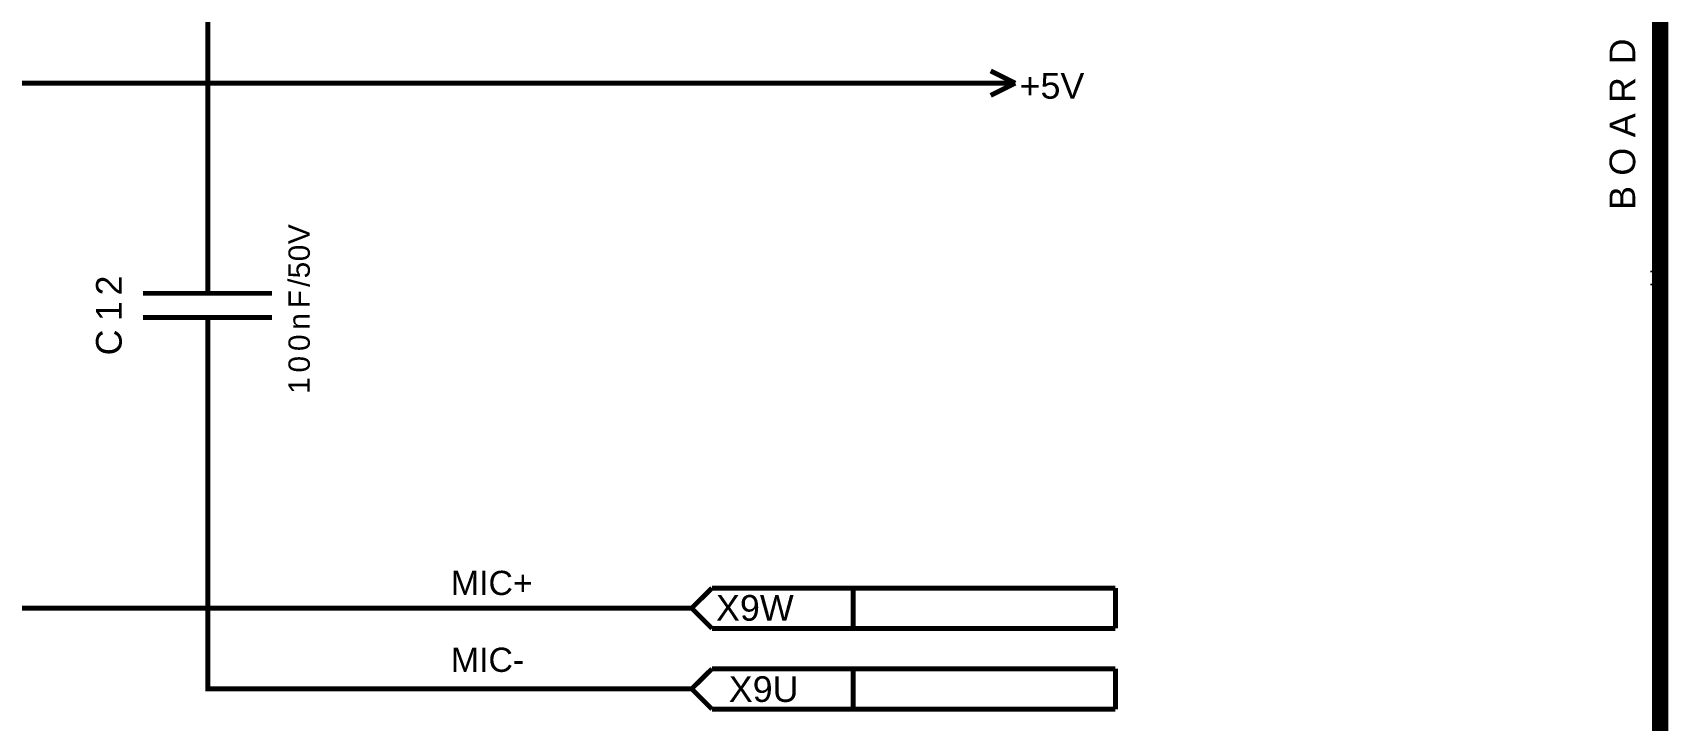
# Model space of a CAD drawing. Header units: millimetres. Extents: x -2024 to 917, y -725 to 13.
# Drawn here: x 498.7 to 600, y -200.7 to -158.2 of the extents above; entities that cross this region are included whole.
import ezdxf

# ---------------------------------------------------------------- set-up
doc = ezdxf.new("R2010")
doc.units = ezdxf.units.MM
doc.layers.add('Sheet', color=255, linetype='Continuous')
doc.styles.get("Standard").update_dxf_attribs({"font": 'arial.ttf'})

msp = doc.modelspace()

# ---------------------------------------------------------------- linework, layer by layer
at = {"layer": 'Sheet'}
for points, const_width in [([(599.52, -96.29), (599.52, -248.8)], 1.02), ([(480.83, -126.29), (487.07, -126.29), (487.07, -193.79), (497.07, -193.79), (537.06, -193.79)], 0.3), ([(509.57, -156.28), (509.57, -171.28)], 0.3), ([(559.58, -161.28), (558.06, -160.52)], 0.3), ([(337.14, -166.28), (337.14, -161.28), (412.11, -161.28), (432.09, -161.28), (452.08, -161.28), (479.57, -161.28), (557.03, -161.28)], 0.3), ([(557.03, -161.28), (559.58, -161.28)], 0.3), ([(559.58, -161.28), (558.06, -162.04)], 0.3), ([(509.57, -174.3), (509.57, -171.28)], 0.3), ([(505.56, -174.3), (513.55, -174.3)], 0.3), ([(505.56, -175.79), (513.55, -175.79)], 0.3), ([(509.57, -175.79), (509.57, -178.78)], 0.3), ([(509.57, -178.78), (509.57, -198.79), (537.06, -198.79)], 0.3), ([(539.54, -193.79), (540.8, -192.55)], 0.3), ([(540.8, -192.55), (565.79, -192.55)], 0.3), ([(549.54, -192.55), (549.54, -195.05)], 0.3), ([(565.79, -192.55), (565.79, -195.05)], 0.3), ([(539.54, -193.79), (537.06, -193.79)], 0.3), ([(540.8, -195.05), (539.54, -193.79)], 0.3), ([(565.79, -195.05), (540.8, -195.05)], 0.3), ([(539.54, -198.79), (540.8, -197.55)], 0.3), ([(540.8, -197.55), (565.79, -197.55)], 0.3), ([(549.54, -197.55), (549.54, -200.05)], 0.3), ([(565.79, -197.55), (565.79, -200.05)], 0.3), ([(539.54, -198.79), (537.06, -198.79)], 0.3), ([(540.8, -200.05), (539.54, -198.79)], 0.3), ([(565.79, -200.05), (540.8, -200.05)], 0.3)]:
    msp.add_lwpolyline(points, dxfattribs=dict(at, const_width=const_width))

# ---------------------------------------------------------------- texts
for s, height, p in [('D', 1.59, (597.98, -160.12)), ('R', 1.59, (597.98, -162.51)), ('A', 1.59, (597.98, -164.63)), ('O', 1.59, (597.98, -167.01)), ('B', 1.59, (597.98, -169.13)), ('V', 1.32, (515.89, -171.25)), ('0', 1.32, (515.89, -172.31)), ('5', 1.32, (515.89, -173.37)), ('.', 0.795, (599.04, -173.1)), ('2', 1.59, (504.24, -174.43)), ('/', 1.32, (515.89, -173.9)), ('F', 1.32, (515.89, -175.22)), ('.', 0.795, (599.04, -173.9)), ('1', 1.59, (504.24, -176.02)), ('n', 1.32, (515.89, -176.55)), ('C', 1.59, (504.24, -178.14)), ('0', 1.32, (515.89, -177.87)), ('0', 1.32, (515.89, -179.2)), ('1', 1.32, (515.89, -180.52))]:
    msp.add_text(s, height=height, rotation=90, dxfattribs=at).set_placement(p)
msp.add_text('+5V', height=1.59, dxfattribs=at).set_placement((559.85, -162.24))
at = {"layer": 'Sheet', "color": 2}
for s, height, p in [('MIC+', 1.5, (524.63, -192.98)), ('X9W', 1.59, (541.05, -194.57)), ('MIC-', 1.5, (524.63, -197.74)), ('X9U', 1.59, (541.84, -199.6))]:
    msp.add_text(s, height=height, dxfattribs=at).set_placement(p)

doc.saveas('drawing.dxf')
